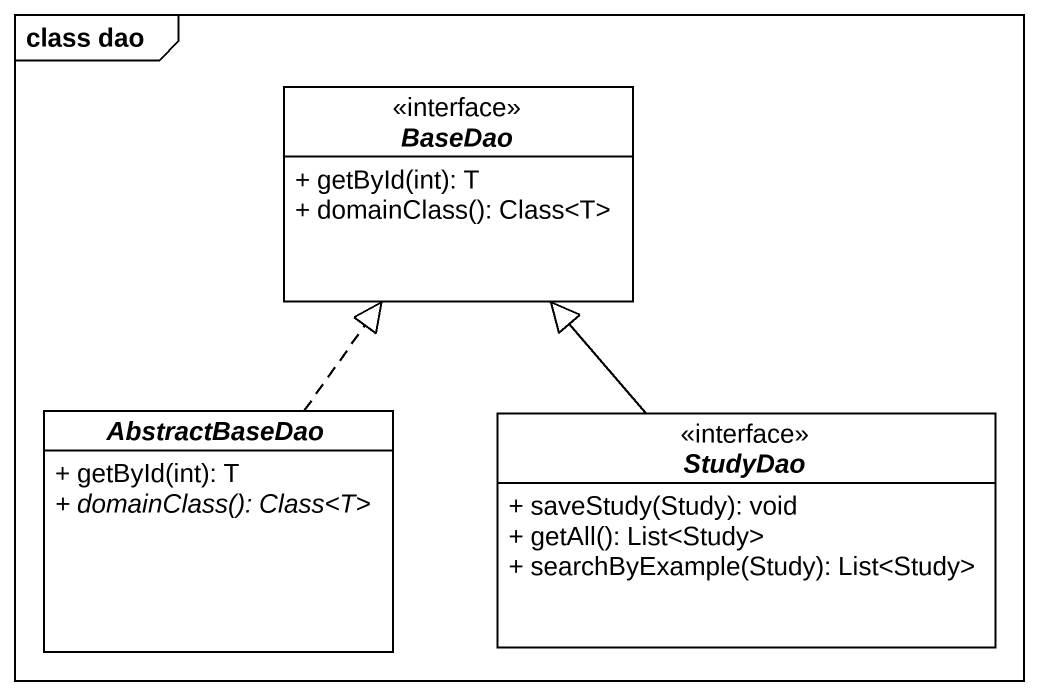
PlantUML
@startuml
mainframe class dao
hide circle
hide empty members
skinparam classAttributeIconSize 0
interface BaseDao <<interface>> {
  + getById(int): T
  + domainClass(): Class<T>
}
abstract class AbstractBaseDao {
  + getById(int): T
  {abstract} + domainClass(): Class<T>
}
interface StudyDao <<interface>> {
  + saveStudy(Study): void
  + getAll(): List<Study>
  + searchByExample(Study): List<Study>
}
AbstractBaseDao .up.|> BaseDao
StudyDao -up-|> BaseDao
@enduml
